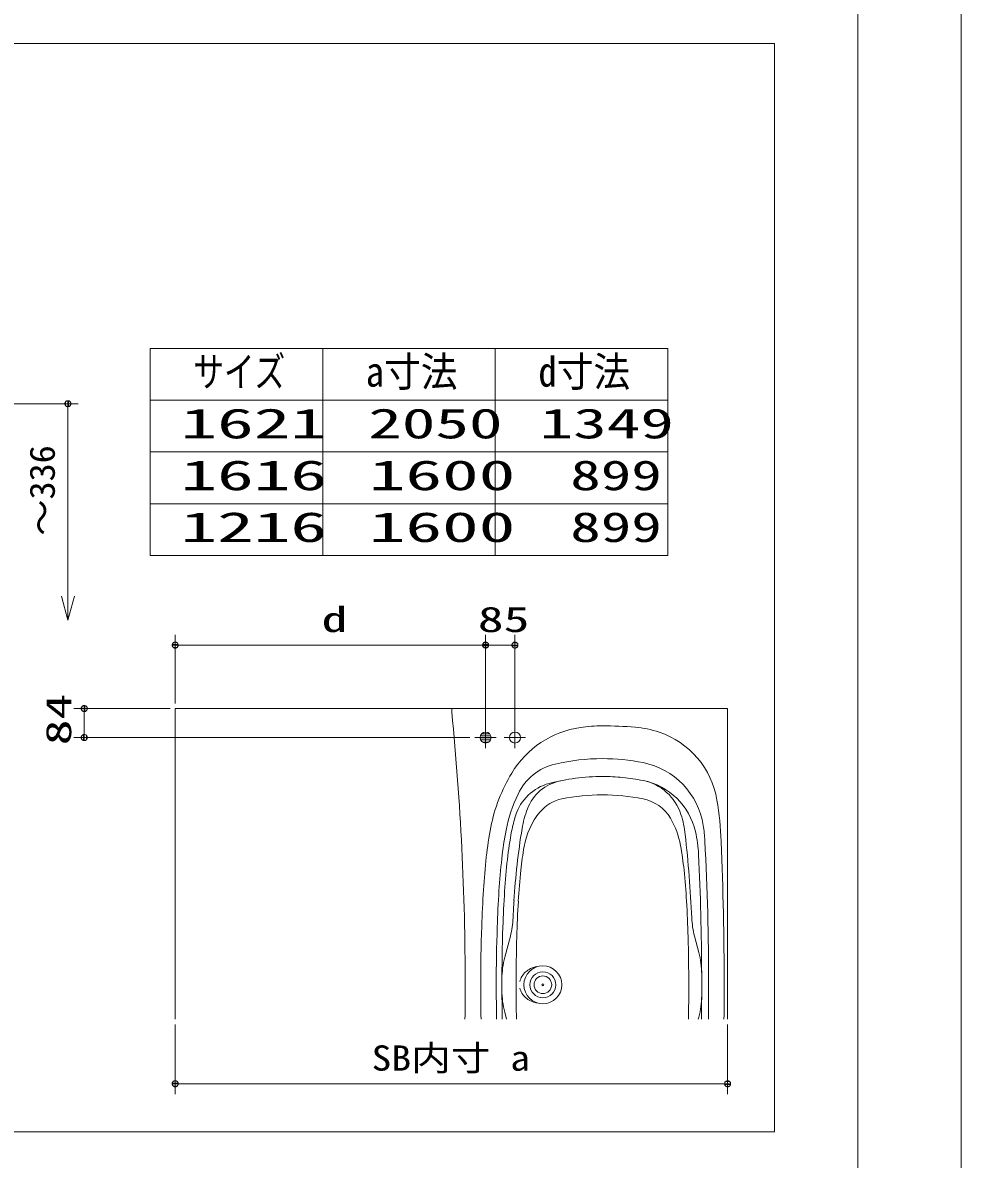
# Model space of a CAD drawing. Units: millimetres on the paper. Extents: x -305 to 305, y -152 to 152.
# Drawn here: x 28.4 to 119, y -48.1 to 61.6 of the extents above; entities that cross this region are included whole.
import ezdxf
from ezdxf.enums import TextEntityAlignment as Align

# ---------------------------------------------------------------- set-up
doc = ezdxf.new("R2010")
doc.units = ezdxf.units.MM
doc.linetypes.add('LONG_CHAIN', pattern=[21, 18, -1, 1, -1])
doc.linetypes.add('LONG_DOUBLE_CHAIN', pattern=[21.8, 18, -1, 0.6, -0.6, 0.6, -1])
for name, color, linetype, lineweight in [('0-1_RV', 7, 'Continuous', 9), ('0-2_0', 7, 'Continuous', 9), ('0-4_図面枠', 3, 'Continuous', 9), ('0-5_DEFPOINTS', 7, 'Continuous', 9)]:
    doc.layers.add(name, color=color, linetype=linetype, lineweight=lineweight)
doc.styles.add('ＭＳ ゴシック', font='')
doc.styles.get('ＭＳ ゴシック').set_extended_font_data('MS Gothic')

# ---------------------------------------------------------------- blocks, each defined once
blk = doc.blocks.new('_DOTSMALL')
at = {"layer": '0-2_0'}
for p, q in [((0.0746, 0.1), (-0.0746, 0.1)), ((0.1223, -0.0248), (-0.1223, -0.0248))]:
    blk.add_line(p, q, dxfattribs=at)
for points in [[(0.125, 0), (0.124, 0.0157), (0.1211, 0.0311), (0.1162, 0.046), (0.1095, 0.0602), (0.1011, 0.0735), (0.0911, 0.0856), (0.0797, 0.0963), (0.067, 0.1055), (0.0532, 0.1131), (0.0386, 0.1189), (0.0234, 0.1228), (0.0078, 0.1248), (-0.0078, 0.1248), (-0.0234, 0.1228), (-0.0386, 0.1189), (-0.0532, 0.1131), (-0.067, 0.1055), (-0.0797, 0.0963), (-0.0911, 0.0856), (-0.1011, 0.0735), (-0.1095, 0.0602), (-0.1162, 0.046), (-0.1211, 0.0311), (-0.124, 0.0157), (-0.125, 0), (0, 0)], [(-0.125, 0), (-0.124, -0.0157), (-0.1211, -0.0311), (-0.1162, -0.046), (-0.1095, -0.0602), (-0.1011, -0.0735), (-0.0911, -0.0856), (-0.0797, -0.0963), (-0.067, -0.1055), (-0.0532, -0.1131), (-0.0386, -0.1189), (-0.0234, -0.1228), (-0.0078, -0.1248), (0.0078, -0.1248), (0.0234, -0.1228), (0.0386, -0.1189), (0.0532, -0.1131), (0.067, -0.1055), (0.0797, -0.0963), (0.0911, -0.0856), (0.1011, -0.0735), (0.1095, -0.0602), (0.1162, -0.046), (0.1211, -0.0311), (0.124, -0.0157), (0.125, 0), (0, 0)]]:
    blk.add_lwpolyline(points, close=True, dxfattribs=at)
blk = doc.blocks.new('_OPEN30')
at = {"layer": '0-2_0'}
blk.add_line((0, 0), (-1, 0), dxfattribs=at)
blk.add_lwpolyline([(-1, 0.2679), (0, 0), (-1, -0.2679)], dxfattribs=at)

msp = doc.modelspace()

# ---------------------------------------------------------------- linework, layer by layer
at = {"layer": '0-1_RV'}
for p, q in [((-43.041, 59.627), (100.948, 59.627)), ((100.948, 59.627), (100.948, -45.436)), ((40.661, 30.189), (40.661, 10.189)), ((40.661, 30.189), (90.661, 30.189)), ((57.328, 30.189), (57.328, 10.189)), ((73.995, 30.189), (73.995, 10.189)), ((90.661, 30.189), (90.661, 10.189)), ((20.549, 24.851), (33.732, 24.851)), ((32.732, 24.851), (32.732, 6.26)), ((40.661, 25.189), (90.661, 25.189)), ((40.661, 20.189), (90.661, 20.189)), ((40.661, 15.189), (90.661, 15.189)), ((40.661, 10.189), (90.661, 10.189)), ((43.088, -4.079), (43.088, 2.546)), ((73.055, -5.846), (73.055, 2.546)), ((73.055, -6.879), (73.055, 2.546)), ((75.888, -6.879), (75.888, 2.546)), ((43.088, 1.546), (73.055, 1.546)), ((73.055, 1.546), (75.888, 1.546)), ((42.588, -4.579), (33.307, -4.579)), ((34.307, -7.379), (34.307, -4.579)), ((96.422, -4.579), (43.088, -4.579)), ((43.088, -4.579), (43.088, -34.579)), ((69.788, -4.579), (69.788, -4.914)), ((96.422, -4.579), (96.422, -34.579)), ((71.522, -7.379), (33.307, -7.379)), ((73.586, -7.412), (72.524, -7.412)), ((73.561, -7.212), (72.549, -7.212)), ((73.534, -7.612), (72.576, -7.612)), ((73.441, -7.012), (72.669, -7.012)), ((73.365, -7.812), (72.745, -7.812)), ((75.448, -26.553), (74.909, -28.594)), ((93.229, -26.553), (93.644, -28.129)), ((75.089, -34.579), (74.909, -33.897)), ((43.088, -35.079), (43.088, -41.801)), ((93.592, -34.579), (93.644, -34.381)), ((96.422, -35.079), (96.422, -41.801)), ((96.422, -40.801), (43.088, -40.801)), ((-43.041, -45.436), (100.948, -45.436))]:
    msp.add_line(p, q, dxfattribs=at)
at = {"layer": '0-1_RV', "linetype": 'LONG_CHAIN'}
for p, q in [((73.055, -6.346), (73.055, -8.412)), ((75.888, -6.346), (75.888, -8.412)), ((74.088, -7.379), (72.022, -7.379)), ((76.922, -7.379), (74.855, -7.379))]:
    msp.add_line(p, q, dxfattribs=at)
at = {"layer": '0-1_RV'}
for centre, radius in [((73.055, -7.379), 0.533), ((73.055, -7.379), 0.533), ((75.888, -7.379), 0.533), ((78.588, -31.246), 1.833), ((78.588, -31.246), 1.25), ((78.588, -31.246), 0.85), ((78.588, -31.246), 0.1), ((78.588, -31.246), 0.0833)]:
    msp.add_circle(centre, radius, dxfattribs=at)
for centre, radius, start, end in [((-196.245, -31.246), 267.333, 360, 5.65274), ((83.567, -15.635), 9.333, 98.32029, 148.83966), ((84.338, -20.912), 14.667, 90, 98.32029), ((84.338, -42.912), 36.667, 85.04556, 90.00001), ((86.641, -16.345), 10, 71.53272, 85.04556), ((87.169, -14.765), 8.333, 9.28127, 71.53272), ((84.338, -29.412), 20, 90.00001, 103.15011), ((84.338, -29.412), 20, 78.67196, 89.99999), ((86.826, -16.993), 7.333, 8.84605, 78.67196), ((89.271, -19.085), 16, 148.83966, 168.99136), ((81.002, -15.13), 5.333, 103.15011, 154.44401), ((80.404, -16.319), 4.667, 104.86629, 162.67678), ((81.147, -15.801), 4.333, 101.75518, 159.23385), ((87.308, -16.266), 4.833, 17.53385, 78.69881), ((86.982, -17.9), 6.5, 12.83848, 78.70658), ((89.271, -19.085), 14.5, 154.44401, 168.99136), ((84.338, -32.912), 20, 90.00001, 101.2935), ((84.338, -32.912), 20, 78.70658, 89.99999), ((73.689, -13.387), 0.333, 355.49509, 355.53069), ((73.689, -13.387), 0.333, 355.49509, 355.53069), ((81.14, -16.895), 3.667, 101.2935, 140.84625), ((87.472, -17.222), 4, 30.82918, 78.70658), ((62.497, -18.797), 33.333, 2.3783, 9.28127), ((89.272, -19.085), 13.956, 162.67678, 168.99136), ((86.445, -17.81), 10, 159.23385, 170.54618), ((84.001, -19.188), 7.333, 141.07337, 169.92767), ((84.003, -19.214), 8, 10.13814, 30.34449), ((82.715, -17.77), 9.667, 6.17303, 17.83526), ((108.249, -22.777), 35.333, 168.99136, 173.72789), ((108.249, -22.777), 33.833, 168.99136, 173.72789), ((108.25, -22.777), 33.289, 168.99136, 173.72789), ((141.358, -26.954), 65.669, 170.54618, 176.68288), ((80.642, -19.331), 13, 2.90472, 12.77744), ((79.58, -18.12), 14.667, 3.00057, 8.84605), ((-22.598, -29.847), 115.67, 2.50435, 6.51084), ((-172.578, -31.246), 267.167, 0, 2.98086), ((-237.245, -31.246), 333.333, 360, 2.3783), ((108.206, -23.487), 31.917, 169.92766, 174.03081), ((60.471, -23.487), 31.917, 5.96919, 10.25433), ((141.383, -26.418), 68.667, 173.72789, 176.37677), ((141.383, -26.418), 67.167, 173.72789, 176.37677), ((141.384, -26.418), 66.623, 173.72789, 176.37677), ((-172.578, -31.246), 266.5, 0.2203, 2.70422), ((141.358, -26.954), 65.25, 174.03081, 176.68288), ((27.318, -26.954), 65.25, 3.31712, 5.96919), ((191.283, -29.578), 118.667, 176.37677, 178.08861), ((191.283, -29.578), 117.167, 176.37677, 178.08861), ((191.284, -29.578), 116.623, 176.37677, 178.08861), ((191.27, -29.877), 115.667, 176.64806, 177.48115), ((191.275, -29.847), 115.25, 176.68288, 178.39679), ((-22.598, -29.847), 115.25, 1.60321, 3.31712), ((67.39, -24.427), 8.333, 345.23097, 357.48115), ((101.287, -24.429), 8.333, 182.50435, 194.76903), ((241.255, -31.246), 168.667, 178.08861, 180), ((241.255, -31.246), 167.167, 178.08861, 180), ((241.256, -31.246), 166.623, 178.0845, 180), ((241.255, -31.246), 165.25, 178.39679, 180), ((-72.578, -31.246), 165.25, 0, 1.60321), ((85.586, -30.253), 8.333, 0.2203, 14.76903), ((82.967, -30.719), 8.333, 165.23097, 179.80924), ((-172.578, -31.246), 266.5, 360, 0.2203), ((-196.245, -31.246), 267.333, 359.28557, 360), ((241.255, -31.246), 168.667, 180, 181.1324), ((241.255, -31.246), 167.167, 180, 181.14256), ((241.256, -31.246), 166.623, 180, 181.14629), ((82.967, -31.773), 8.333, 180.19076, 194.76903), ((241.255, -31.246), 165.25, 180, 181.15582), ((-72.578, -31.246), 165.25, 358.84418, 360), ((-172.578, -31.246), 266.5, 359.77559, 360), ((-172.578, -31.246), 267.167, 359.28512, 360), ((-237.245, -31.246), 333.333, 359.42703, 0), ((85.586, -32.257), 8.333, 345.23158, 359.77559), ((-172.578, -31.246), 266.5, 359.28334, 359.77559)]:
    msp.add_arc(centre, radius, start, end, dxfattribs=at)
at = {"layer": '0-1_RV', "linetype": 'LONG_DOUBLE_CHAIN'}
for start, end in [(90.00001, 104.86629), (78.70658, 89.99999)]:
    msp.add_arc((84.338, -31.139), 20, start, end, dxfattribs=at)
for start_param, end_param in [(1.8417156, 2.9651174), (3.3180679, 4.4414697)]:
    msp.add_ellipse((78.588, -31.246), major_axis=(2.25, 0), ratio=0.814815, start_param=start_param, end_param=end_param, dxfattribs=at)
at = {"layer": '0-4_図面枠'}
msp.add_lwpolyline([(-291.017, -138.498), (108.983, -138.498), (108.983, 138.502), (-291.017, 138.502)], close=True, dxfattribs=at)
at = {"layer": '0-5_DEFPOINTS'}
msp.add_line((118.983, -148.498), (118.983, 148.502), dxfattribs=at)

# ---------------------------------------------------------------- block references
at = {"layer": '0-1_RV', "xscale": 2.32, "yscale": 2.32}
for name, p, rotation in [('_DOTSMALL', (32.732, 24.851), 90), ('_OPEN30', (32.732, 3.94), 270), ('_DOTSMALL', (43.088, 1.546), 180), ('_DOTSMALL', (73.055, 1.546), 180), ('_DOTSMALL', (34.307, -4.579), 90), ('_DOTSMALL', (34.307, -7.379), 270), ('_DOTSMALL', (43.088, -40.801), 180)]:
    msp.add_blockref(name, p, dxfattribs=dict(at, rotation=rotation))
for p in [(73.055, 1.546), (75.888, 1.546), (96.422, -40.801)]:
    msp.add_blockref('_DOTSMALL', p, dxfattribs=at)

# ---------------------------------------------------------------- texts
at = {"layer": '0-1_RV', "style": 'ＭＳ ゴシック'}
for s, height, width, p in [('サイズ', 2.889, 0.75, (44.839, 25.634)), ('a寸法', 2.889, 0.9, (61.486, 25.634)), ('d寸法', 2.889, 0.9, (78.153, 25.634)), ('1621', 2.889, 1.8, (43.595, 20.634)), ('2050', 2.889, 1.65, (61.725, 20.634)), ('1349', 2.889, 1.65, (78.27, 20.634)), ('1616', 2.889, 1.8, (43.595, 15.634)), ('1600', 2.889, 1.8, (61.779, 15.634)), ('899', 2.886, 1.5, (81.235, 15.634)), ('1216', 2.889, 1.8, (43.595, 10.634)), ('1600', 2.889, 1.8, (61.779, 10.634)), ('899', 2.886, 1.5, (81.235, 10.634)), ('d', 2.441, 1.5, (57.225, 2.076)), ('85', 2.441, 1.5, (72.308, 2.076)), ('SB内寸 a', 2.441, 1.15, (62.05, -40.271))]:
    msp.add_text(s, height=height, dxfattribs=dict(at, width=width)).set_placement(p, align=Align.BOTTOM_LEFT)
for s, height, width, p in [('\u3000～336', 2.444, 1.05, (32.202, 8.604)), ('84', 2.441, 1.5, (33.777, -8.131))]:
    msp.add_text(s, height=height, rotation=90, dxfattribs=dict(at, width=width)).set_placement(p, align=Align.BOTTOM_LEFT)

doc.saveas('drawing.dxf')
